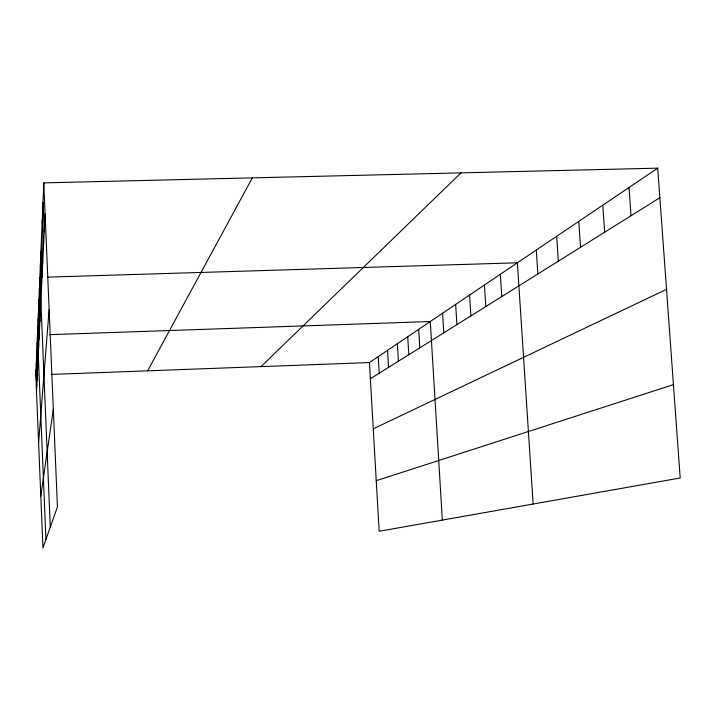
<?xml version="1.0" encoding="UTF-8"?>
<svg xmlns="http://www.w3.org/2000/svg" width="716" height="716" viewBox="0 0 716 716"><rect width="100%" height="100%" fill="white"/><g stroke="black" fill="none" stroke-linecap="round" stroke-linejoin="round"><path stroke-width="1.07" d="M43.792 182.875L57.441 506.946L42.942 547.847L35.8 374.996L43.792 182.875L657.727 168.153L680.2 477.984L379.158 531.281L369.429 362.565L657.727 168.153M36.489 391.58L45.09 213.762M38.601 442.891L49.127 309.58M40.803 496.018L53.324 409.257M147.63 370.834L252.336 177.872M261.045 366.601L460.988 172.869M370.36 378.755L659.866 197.697M373.251 428.83L666.515 289.345M376.24 480.696L673.425 384.635M35.8 374.996L38.002 374.916M51.23 374.423L369.429 362.565M39.675 335.016L37.465 335.088L45.94 539.399M49.637 334.667L430.271 321.529L442.345 520.093M42.074 277.298L39.863 277.361L50.281 527.137M47.596 277.128L517.382 262.79L533.134 504.019M629.015 187.511L631.02 215.74M602.8 205.188L604.689 232.208M578.779 221.387L580.551 247.297M556.672 236.289L558.346 261.188M536.275 250.054L537.859 273.995M500.341 274.282L501.782 296.558M484.446 284.995L485.815 306.546M469.589 295.019L470.895 315.881M455.653 304.416L456.915 324.625M442.577 313.232L443.777 332.833M418.672 329.351L419.782 347.842M407.726 336.735L408.791 354.715M397.371 343.716L398.4 361.213M387.562 350.33L388.555 367.371M378.263 356.604L379.22 373.206M42.987 202.359L44.222 231.805M42.244 220.081L43.425 248.21M41.573 236.262L42.7 263.193M40.955 251.101L42.038 276.931M40.382 264.759L41.421 289.577M39.389 288.709L40.347 311.746M38.95 299.27L39.881 321.52M38.539 309.124L39.434 330.64M38.154 318.343L39.022 339.169M37.796 326.979L38.637 347.162M37.142 342.722L37.93 361.732M36.847 349.918L37.608 368.382M36.561 356.711L37.304 374.674M36.292 363.137L37.017 380.617M36.042 369.223L36.74 386.246"/></g></svg>
